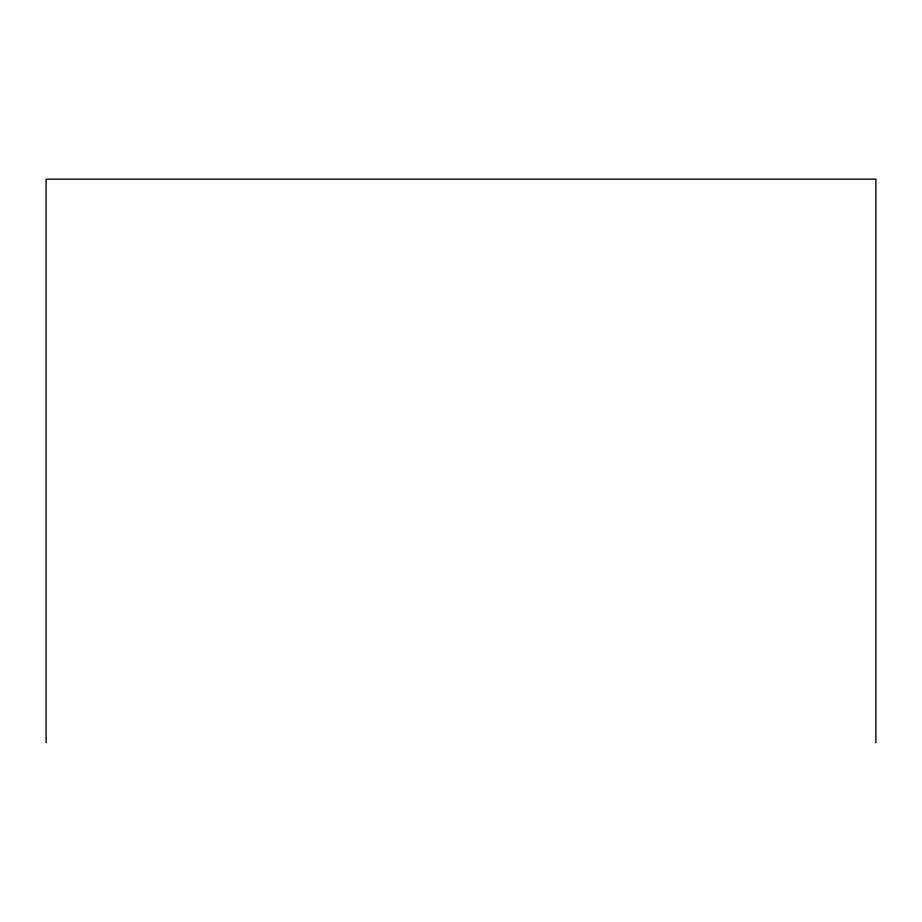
<?xml version="1.0" encoding="UTF-8"?>
<svg xmlns="http://www.w3.org/2000/svg" width="922" height="922" viewBox="0 0 922 922"><rect width="100%" height="100%" fill="white"/><g stroke="black" fill="none" stroke-linecap="round" stroke-linejoin="round"><path stroke-width="1.38" d="M875.9 742.844L875.9 179.156L46.1 179.156L46.1 742.844"/></g></svg>
